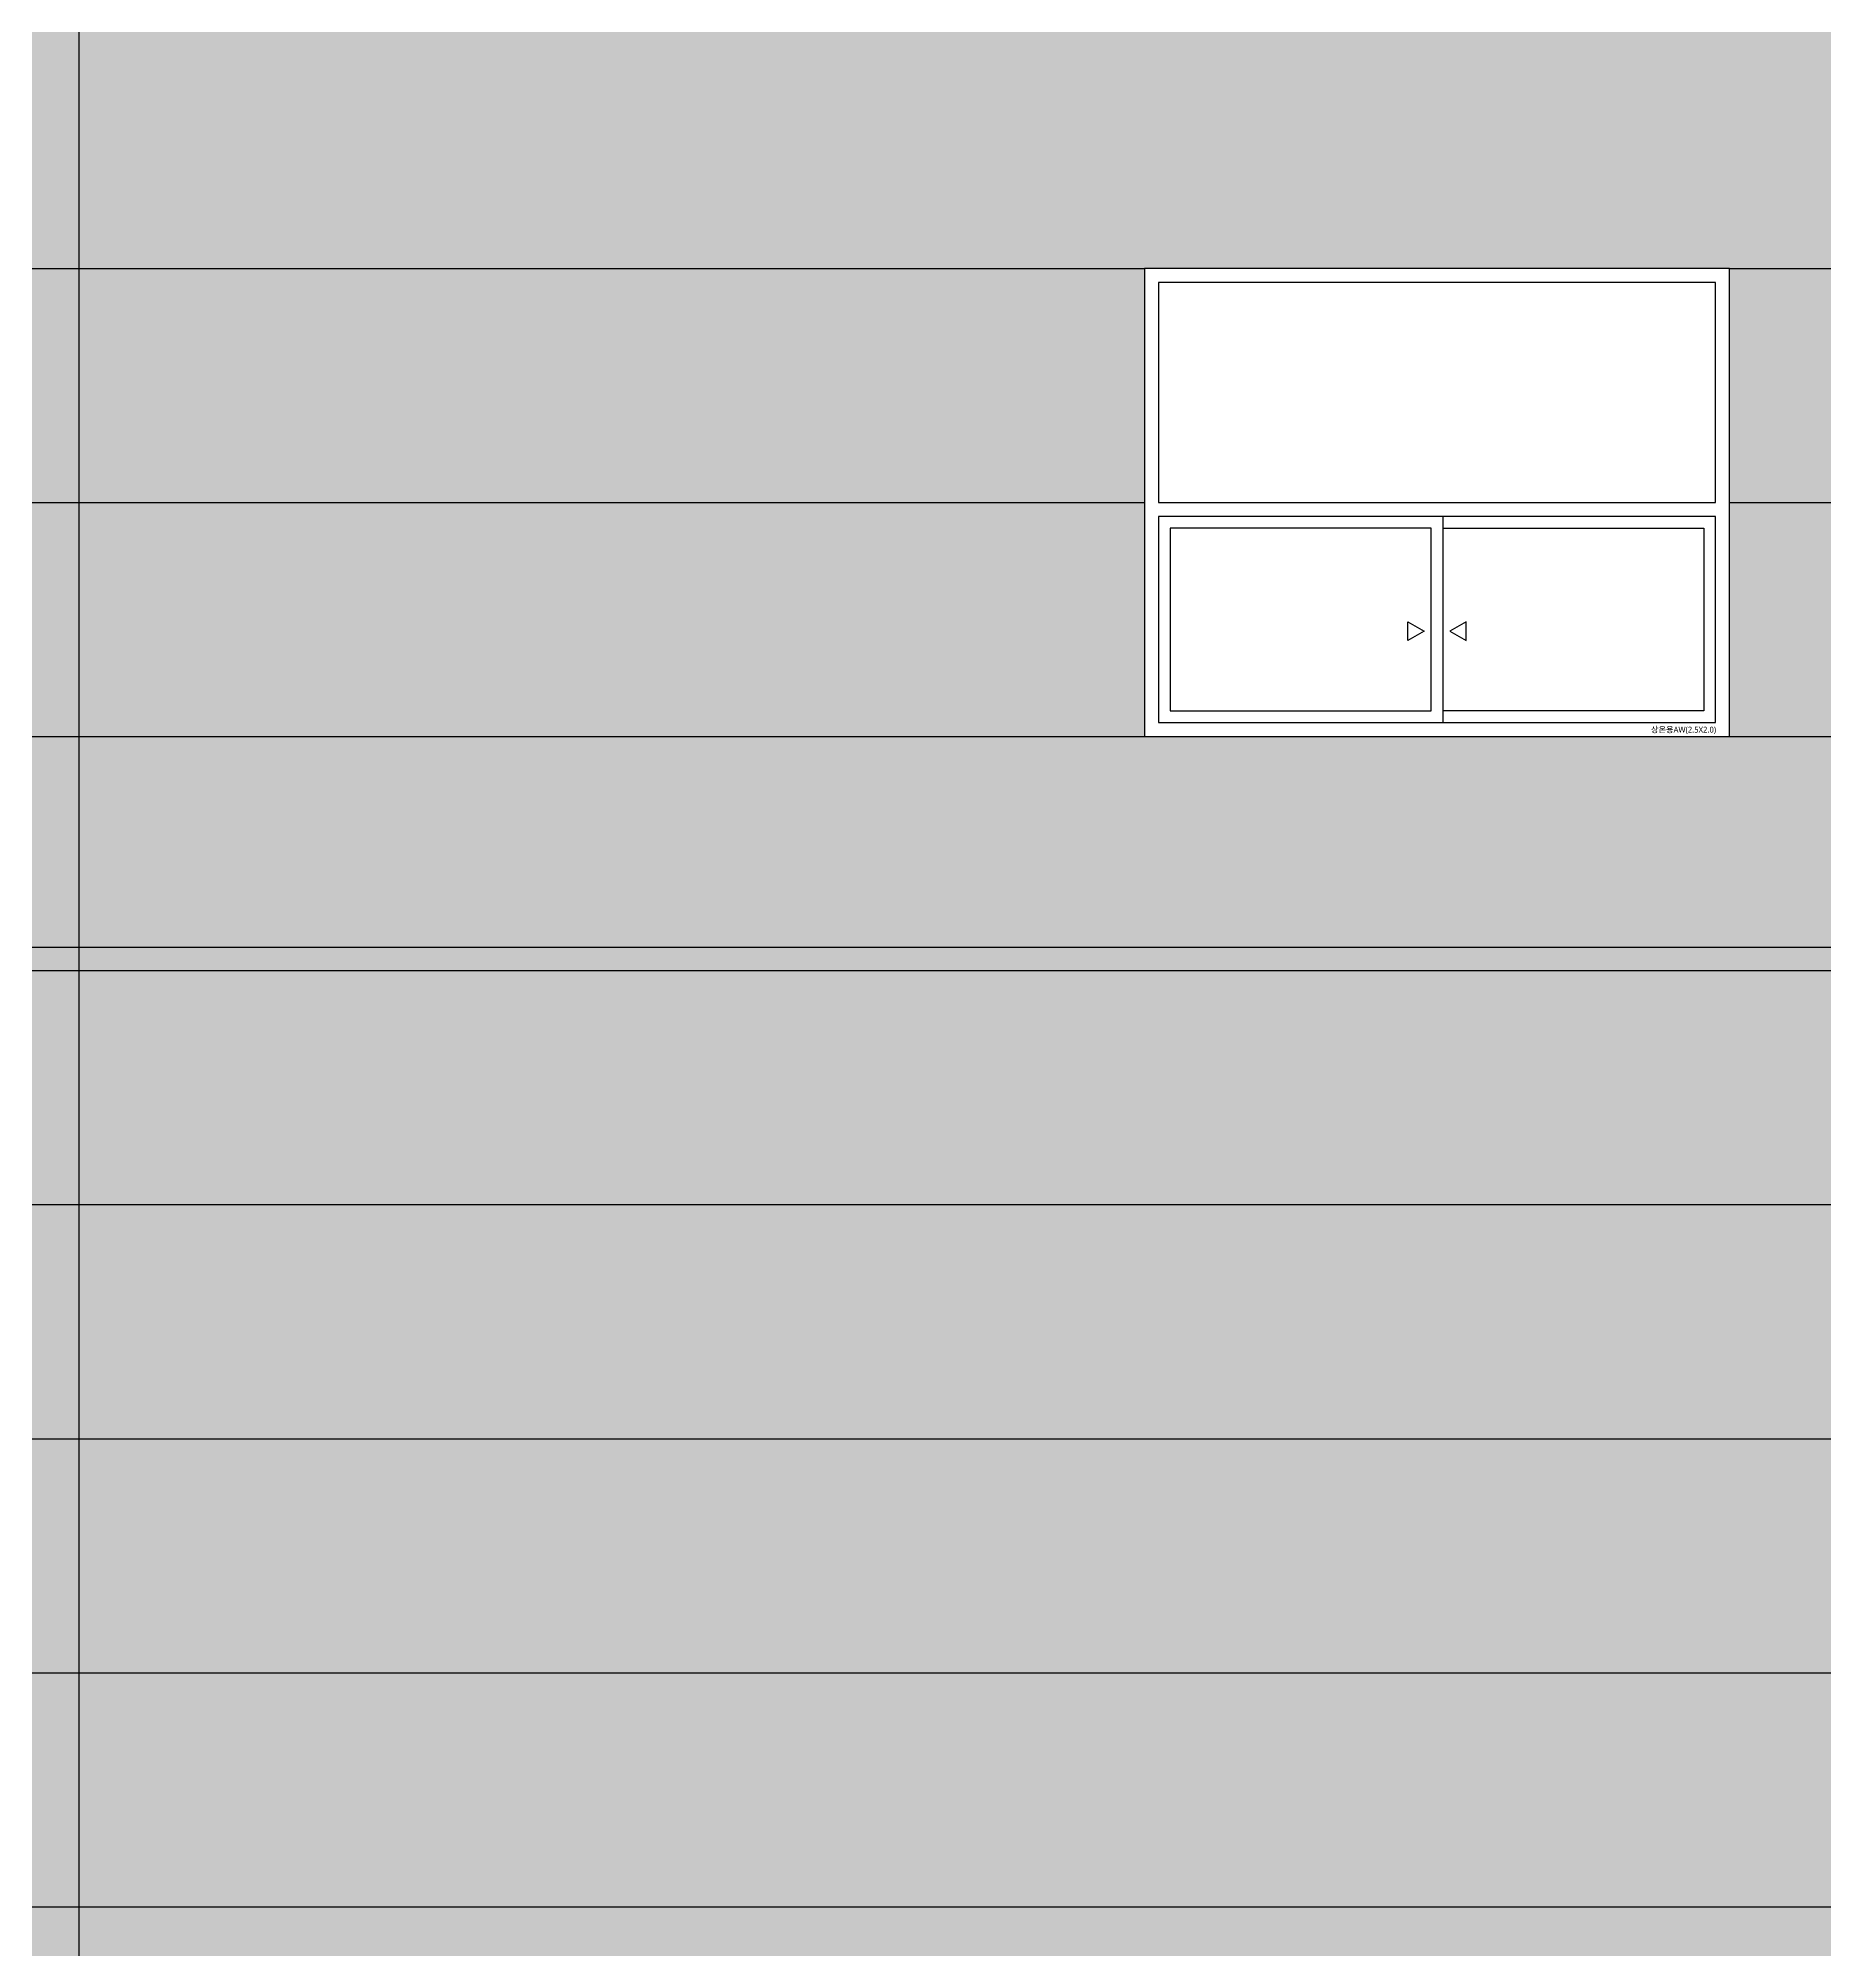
# Model space of a CAD drawing. Header units: millimetres. Extents: x 37653813 to 38677796, y 586285 to 874285.
# Drawn here: x 37969349 to 37976980, y 802359 to 810526 of the extents above; entities that cross this region are included whole.
import ezdxf

# ---------------------------------------------------------------- set-up
doc = ezdxf.new("R2010")
doc.units = ezdxf.units.MM
doc.header["$LTSCALE"] = 1000
doc.header["$MEASUREMENT"] = 0
doc.layers.get('0').update_dxf_attribs({"linetype": 'CONTINUOUS'})
doc.layers.get('Defpoints').update_dxf_attribs({"color": 161, "linetype": 'CONTINUOUS'})
for name, color, linetype in [('cen', 1, 'CONTINUOUS'), ('HAT-253', 253, 'CONTINUOUS'), ('WID', 4, 'CONTINUOUS'), ('WIN-G', 252, 'CONTINUOUS'), ('먹-적색 14', 14, 'CONTINUOUS'), ('먹-적색(가로선) 26', 26, 'CONTINUOUS'), ('먹-흰색 255', 255, 'CONTINUOUS')]:
    doc.layers.add(name, color=color, linetype=linetype)
doc.styles.add('나눔바른고딕', font='NanumBarunGothic.ttf')

# ---------------------------------------------------------------- blocks, each defined once
blk = doc.blocks.new('2500x2000 aw')
blk.add_wipeout([(0, 2000), (0, 0), (2500, 0), (2500, 2000)])
at = {"layer": 'WID', "ltscale": 1000}
blk.add_line((1275, 940), (1275, 60), dxfattribs=at)
for points in [[(0, 0), (2500, 0), (2500, 2000), (0, 2000)], [(2440, 1940), (60, 1940), (60, 1000), (2440, 1000)], [(60, 60), (2440, 60), (2440, 940), (60, 940)]]:
    blk.add_lwpolyline(points, close=True, dxfattribs=at)
at = {"layer": 'WIN-G'}
for points in [[(1225, 890), (110, 890), (110, 110), (1225, 110)], [(1125.7, 490), (1195, 450), (1125.7, 410)], [(1374.3, 490), (1305, 450), (1374.3, 410)]]:
    blk.add_lwpolyline(points, close=True, dxfattribs=at)
blk.add_lwpolyline([(1275, 890), (2390, 890), (2390, 110), (1275, 110)], dxfattribs=at)
at = {"layer": 'Defpoints', "style": '나눔바른고딕'}
blk.add_text('상온용AW(2.5X2.0)', height=25, dxfattribs=at).set_placement((2164, 16.8))

msp = doc.modelspace()

# ---------------------------------------------------------------- hatches: boundary and pattern name
at = {"layer": '먹-적색 14', "ltscale": 0.1}
h = msp.add_hatch(dxfattribs=at)
h.set_pattern_fill('DOTS', color=256, scale=3000)
h.paths.add_polyline_path([(37969524, 764764.6), (37975117.2, 768642.5), (37976123.3, 768642.5), (37980849, 771661.7), (37980849, 775942.5), (37980849, 831692.5), (37969524, 831692.5)])
at = {"layer": '먹-흰색 255', "ltscale": 0.1}
h = msp.add_hatch(dxfattribs=at)
h.set_pattern_fill('DOTS', color=256, scale=3000)
h.paths.add_polyline_path([(37803499, 825442.5), (37969524, 825442.5), (37969524, 776642.5), (37803499, 776642.5)])

# ---------------------------------------------------------------- linework, layer by layer
at = {"layer": 'cen', "ltscale": 5}
msp.add_line((37725834.4, 806642.5), (37997018.4, 806642.5), dxfattribs=at)
at = {"layer": 'HAT-253', "ltscale": 0.1}
msp.add_lwpolyline([(37803499, 775542.5), (37969524, 775542.5), (37969524, 824542.5), (37803499, 824542.5)], close=True, dxfattribs=at)
for points in [[(37803499, 809542.5), (37969524, 809542.5)], [(37803499, 808542.5), (37969524, 808542.5)], [(37803499, 807542.5), (37969524, 807542.5)], [(37803499, 806542.5), (37969524, 806542.5)], [(37803499, 805542.5), (37969524, 805542.5)], [(37803499, 804542.5), (37969524, 804542.5)], [(37803499, 803542.5), (37969524, 803542.5)], [(37803499, 802542.5), (37969524, 802542.5)]]:
    msp.add_lwpolyline(points, dxfattribs=at)
at = {"layer": '먹-적색(가로선) 26', "ltscale": 0.1}
for points in [[(37969524, 809542.5), (37984449, 809542.5)], [(37969524, 808542.5), (37984449, 808542.5)], [(37969524, 808542.5), (37984449, 808542.5)], [(37969524, 807542.5), (37984449, 807542.5)], [(37969524, 807542.5), (37984449, 807542.5)], [(37969524, 806542.5), (37984449, 806542.5)], [(37969524, 806542.5), (37984449, 806542.5)], [(37969524, 805542.5), (37984449, 805542.5)], [(37969524, 805542.5), (37984449, 805542.5)], [(37969524, 804542.5), (37984449, 804542.5)], [(37969524, 803542.5), (37984449, 803542.5)], [(37969524, 802542.5), (37984449, 802542.5)]]:
    msp.add_lwpolyline(points, dxfattribs=at)

# ---------------------------------------------------------------- next in the draw order: block references
at = {"layer": 'HAT-253'}
msp.add_blockref('2500x2000 aw', (37974074, 807542.5), dxfattribs=at)

doc.saveas('drawing.dxf')
